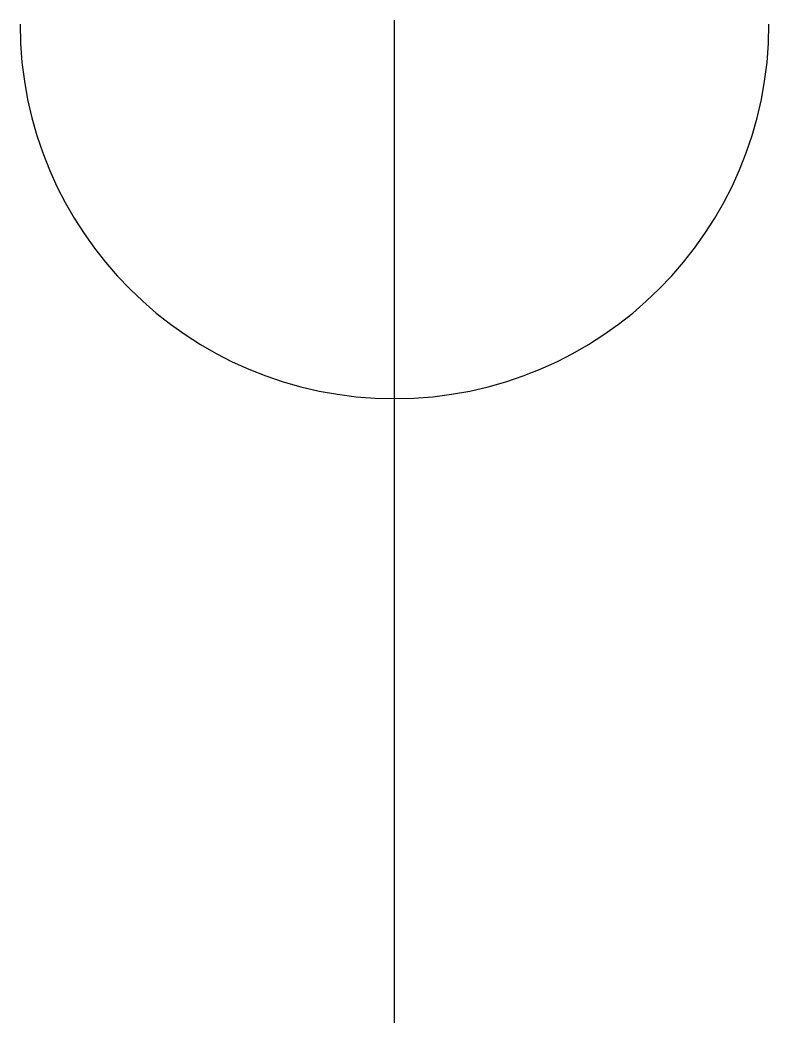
# Model space of a CAD drawing. Header units: millimetres. Extents: x -1.8 to 1.8, y 0 to 4.82.
import ezdxf

# ---------------------------------------------------------------- set-up
doc = ezdxf.new("R2010")
doc.units = ezdxf.units.MM

msp = doc.modelspace()

# ---------------------------------------------------------------- linework, layer by layer
at = {"transparency": 33554687}
for p, q in [((0, 3), (0, 4.8192)), ((0, 0), (0, 3))]:
    msp.add_line(p, q, dxfattribs=at)
msp.add_arc((0, 4.8), 1.8, 180, 0, dxfattribs=at)

doc.saveas('drawing.dxf')
